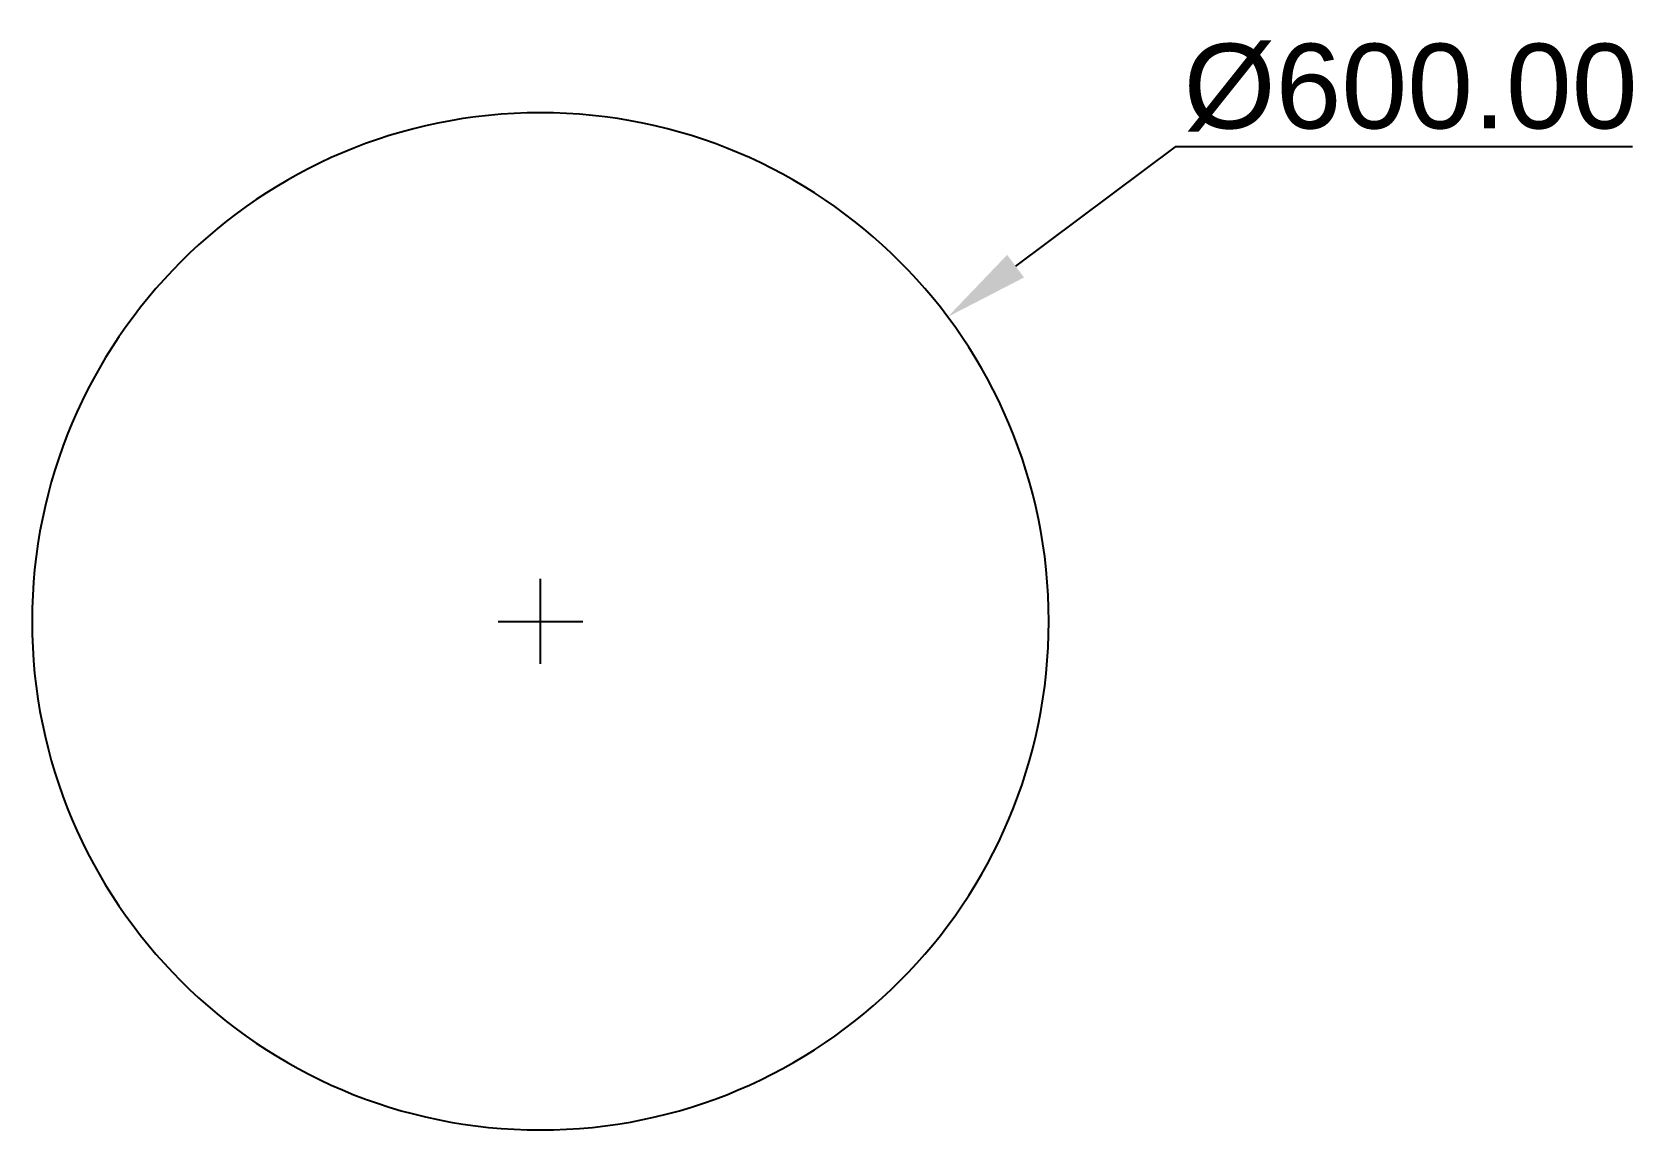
# Model space of a CAD drawing. Header units: millimetres. Extents: x 264 to 1208, y 455 to 1103.
import ezdxf

# ---------------------------------------------------------------- set-up
doc = ezdxf.new("R2010")
doc.units = ezdxf.units.MM
doc.layers.add('Default', color=7, linetype='Continuous')
doc.styles.add('Arial Regular', font='arial.ttf')
doc.dimstyles.new('Template Millimeter Small', dxfattribs={"dimscale": 10, "dimtxt": 5, "dimasz": 5, "dimexe": 1, "dimexo": 0.5, "dimgap": 0.8, "dimtad": 1, "dimtoh": 1, "dimzin": 1, "dimdsep": 46, "dimtxsty": 'Arial Regular', "dimcen": 2.5, "dimadec": 1, "dimazin": 1, "dimtfac": 1, "dimtdec": 4, "dimtix": 1, "dimtofl": 0, "dimtmove": 1, "dimatfit": 3, "dimfxl": 1, "dimtolj": 1, "dimtzin": 1, "dimarcsym": 0})

# ---------------------------------------------------------------- blocks, each defined once
blk = doc.blocks.new('*D6')
at = {"layer": 'Default', "color": 0, "lineweight": -2, "transparency": 16777216}
for p, q in [((938.19, 1034.86), (844.02, 964.49)), ((1207.99, 1034.86), (938.19, 1034.86)), ((563.61, 730), (563.61, 780)), ((538.61, 755), (588.61, 755))]:
    blk.add_line(p, q, dxfattribs=at)
at = {"layer": 'Default', "color": 0, "transparency": 16777216}
blk.add_solid([(839.03, 971.17), (849, 957.82), (803.96, 934.57)], dxfattribs=at)
at = {"layer": 'Defpoints', "color": 0, "transparency": 16777216}
for p in [(803.96, 934.57), (323.27, 575.43)]:
    blk.add_point(p, dxfattribs=at)
at = {"layer": 'Default', "color": 0, "transparency": 16777216, "insert": (1077.09, 1069.78), "char_height": 50, "attachment_point": 5, "style": 'Arial Regular'}
blk.add_mtext('\\A1;Ø600.00', dxfattribs=at)

msp = doc.modelspace()

# ---------------------------------------------------------------- linework, layer by layer
at = {"layer": 'Default', "extrusion": (1.83697e-16, -1.12482e-32, -1)}
msp.add_circle((-563.614, 754.997), 300, dxfattribs=at)

# ---------------------------------------------------------------- dimensions: what is measured, and where the dimension line sits
at = {"layer": 'Default'}
dim = msp.add_diameter_dim_2p(p1=(323.267, 575.426), p2=(803.961, 934.568), text='Ø600.00', dimstyle='Template Millimeter Small', override={"dimscale": 10, "dimasz": 5, "dimtad": 1, "dimtih": 0, "dimtoh": 1, "dimlfac": 1, "dimtxsty": 'Arial Regular', "dimsah": 0}, dxfattribs=at)
dim.commit()
dim.dimension.update_dxf_attribs({"geometry": '*D6', "text_midpoint": (938.192, 1034.856), "dimtype": 163})

doc.saveas('drawing.dxf')
